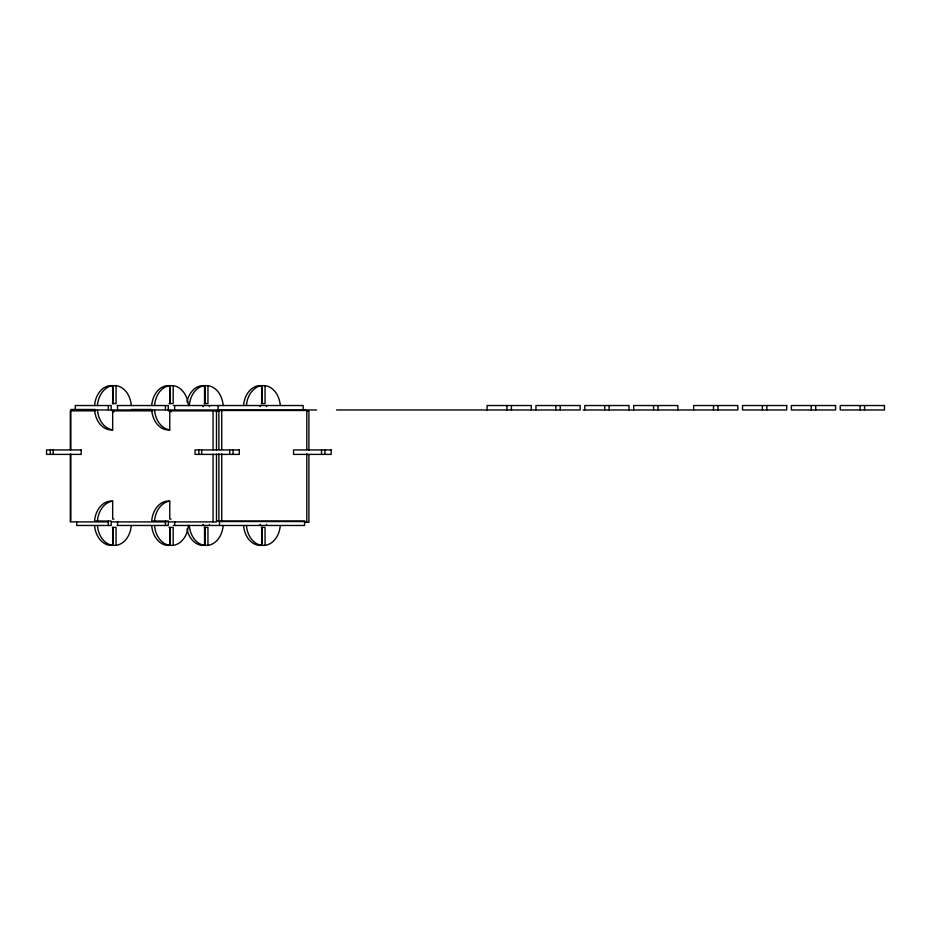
<?xml version="1.0" encoding="UTF-8"?>
<svg xmlns="http://www.w3.org/2000/svg" width="931" height="931" viewBox="0 0 931 931"><rect width="100%" height="100%" fill="white"/><g stroke="black" fill="none" stroke-linecap="round" stroke-linejoin="round"><path stroke-width="1.4" d="M112.663 403.589L112.663 385.643L109.811 385.643A22.216 17.014 90 0 0 94.578 405.532M131.294 405.532A22.216 17.014 90 0 0 116.061 385.643L113.21 385.643L113.21 403.589M169.768 403.589L169.768 385.643L166.917 385.643A22.216 17.014 90 0 0 151.695 405.532M188.399 405.532A22.216 17.014 -90 0 0 173.178 385.643L170.315 385.643L170.315 403.589M204.541 403.589L204.541 385.643L201.69 385.643A22.216 17.014 -90 0 0 186.956 401.983M223.172 405.532A22.216 17.014 90 0 0 207.95 385.643L205.088 385.643L205.088 403.589M261.658 403.589L261.658 385.643L258.795 385.643A22.216 17.014 -90 0 0 243.573 405.532M280.289 405.532A22.216 17.014 -90 0 0 265.056 385.643L262.205 385.643L262.205 403.589M112.36 403.589L116.061 403.589L116.061 385.643M169.046 403.589L173.178 403.589L173.178 385.643M204.238 403.589L207.95 403.589L207.95 385.643M261.355 403.589L265.056 403.589L265.056 385.643M117.12 405.532L168.29 405.532L168.29 409.966M173.364 405.532L303.157 405.532L303.157 409.966M95.358 409.489L70.872 409.489L70.872 449.882M131.399 409.489L151.59 409.489M316.517 409.966L75.306 409.966L75.306 405.532L111.173 405.532L111.173 409.966M336.498 409.966L580.153 409.966L580.153 405.532L535.953 405.532L535.953 409.966M583.05 409.966L737.852 409.966L737.852 405.532L693.653 405.532L693.653 409.966M95.334 410.85L70.302 410.85L70.302 449.789M112.127 410.85L152.509 410.85M168.371 410.85L216.481 410.85L216.481 449.789M216.108 411.269L219.507 411.269M306.66 411.269L308.929 411.269L308.929 450.208M113.943 411.909L112.663 411.909L112.663 429.854L109.811 429.854A22.216 17.014 90 0 1 94.578 409.966M171.048 411.909L169.768 411.909L169.768 429.854L166.917 429.854A22.216 17.014 90 0 1 151.695 409.966M113.943 519.091L112.663 519.091L112.663 501.146L109.811 501.146A22.216 17.014 90 0 0 94.578 521.034L111.173 521.034L111.173 525.468L76.726 525.468L76.726 522.14M171.048 519.091L169.768 519.091L169.768 501.146L166.917 501.146A22.216 17.014 90 0 0 151.695 521.034L168.29 521.034L168.29 525.468L117.108 525.468M216.609 521.034L304.577 521.034L304.577 525.468L173.352 525.468M108.31 521.907L70.302 521.907L70.302 454.119M112.127 521.907L165.997 521.907M168.371 521.907L216.481 521.907L216.481 454.119M304.6 522.326L308.929 522.326L308.929 454.537M112.36 527.412L116.061 527.412L116.061 545.357L113.21 545.357L113.21 527.412M169.046 527.412L173.178 527.412L173.178 545.357L170.315 545.357L170.315 527.412M204.238 527.412L207.95 527.412L207.95 545.357L205.088 545.357L205.088 527.412M261.355 527.412L265.056 527.412L265.056 545.357L262.205 545.357L262.205 527.412M112.663 527.412L112.663 545.357L109.811 545.357A22.216 17.014 90 0 1 94.578 525.468M169.768 527.412L169.768 545.357L166.917 545.357A22.216 17.014 90 0 1 151.695 525.468M204.541 527.412L204.541 545.357L201.69 545.357A22.216 17.014 -90 0 1 186.956 529.017M261.658 527.412L261.658 545.357L258.795 545.357A22.216 17.014 -90 0 1 243.573 525.468M864.573 405.532L864.573 409.966M860.128 405.532L860.128 409.966M815.707 405.532L815.707 409.966M811.262 405.532L811.262 409.966M766.841 405.532L766.841 409.966M762.396 405.532L762.396 409.966M717.976 405.532L717.976 409.966M713.53 405.532L713.53 409.966M677.884 409.966L677.884 405.532L633.685 405.532L633.685 409.966M658.008 405.532L658.008 409.966M653.562 405.532L653.562 409.966M629.019 409.966L629.019 405.532L584.819 405.532L584.819 409.966M609.142 405.532L609.142 409.966M604.696 405.532L604.696 409.966M560.276 405.532L560.276 409.966M555.83 405.532L555.83 409.966M531.287 409.966L531.287 405.532L487.088 405.532L487.088 409.966M511.41 405.532L511.41 409.966M506.964 405.532L506.964 409.966M324.954 449.952L324.954 454.398M321.544 449.952L321.544 454.398M306.811 449.429L306.811 410.49L218.878 410.49L218.878 449.429M306.811 453.758L306.811 521.546L218.878 521.546L218.878 453.758M266.545 405.532L266.545 406.638M266.545 524.362L266.545 525.468M260.168 405.532L260.168 406.638M260.168 524.362L260.168 525.468M233.064 449.952L233.064 454.398M229.666 449.952L229.666 454.398M221.741 410.49L221.741 449.429M221.741 453.758L221.741 521.546M219.507 521.034L219.507 525.468M218.075 405.532L218.075 409.966M213.071 410.85L213.071 449.789M213.071 454.119L213.071 521.907M209.44 405.532L209.44 406.638M209.44 524.362L209.44 525.468M203.063 405.532L203.063 406.638M203.063 524.362L203.063 525.468M201.655 449.952L201.655 454.398M198.803 449.952L198.803 454.398M174.667 405.532L174.667 409.966M174.667 521.581L174.667 525.468M165.427 405.532L165.427 409.966M165.427 521.034L165.427 525.468M117.55 405.532L117.55 409.966M117.55 521.581L117.55 525.468M108.322 405.532L108.322 409.966M108.322 521.034L108.322 525.468M70.872 454.2L70.872 520.545M53.172 449.952L53.172 454.398M50.321 449.952L50.321 454.398M188.399 525.468A22.216 17.014 -90 0 1 173.178 545.357M169.768 545.357A22.216 17.014 -90 0 1 154.546 525.468M154.546 521.034A22.216 17.014 -90 0 1 169.768 501.146M223.172 525.468A22.216 17.014 -90 0 1 207.95 545.357M204.541 545.357A22.216 17.014 -90 0 1 189.319 525.468M280.289 525.468A22.216 17.014 -90 0 1 265.056 545.357M261.658 545.357A22.216 17.014 -90 0 1 246.424 525.468M112.663 545.357A22.216 17.014 90 0 1 97.441 525.468M97.441 521.034A22.216 17.014 90 0 1 112.663 501.146M131.294 525.468A22.216 17.014 -90 0 1 116.061 545.357M169.768 429.854A22.216 17.014 90 0 1 154.546 409.966M154.546 405.532A22.216 17.014 90 0 1 169.768 385.643M189.319 405.532A22.216 17.014 -90 0 1 204.541 385.643M246.424 405.532A22.216 17.014 -90 0 1 261.658 385.643M112.663 429.854A22.216 17.014 90 0 1 97.441 409.966M97.441 405.532A22.216 17.014 90 0 1 112.663 385.643M786.718 405.532L742.519 405.532L742.519 409.966L786.718 409.966L786.718 405.532M835.584 405.532L791.385 405.532L791.385 409.966L835.584 409.966L835.584 405.532M884.45 405.532L840.251 405.532L840.251 409.966L884.45 409.966L884.45 405.532M81.183 449.952L46.55 449.952L46.562 454.398L81.183 454.398L81.183 449.952M239.29 449.952L195.033 449.952L195.044 454.398L239.29 454.398L239.29 449.952M331.168 449.952L293.544 449.952L293.544 454.398L331.168 454.398L331.168 449.952"/></g></svg>
